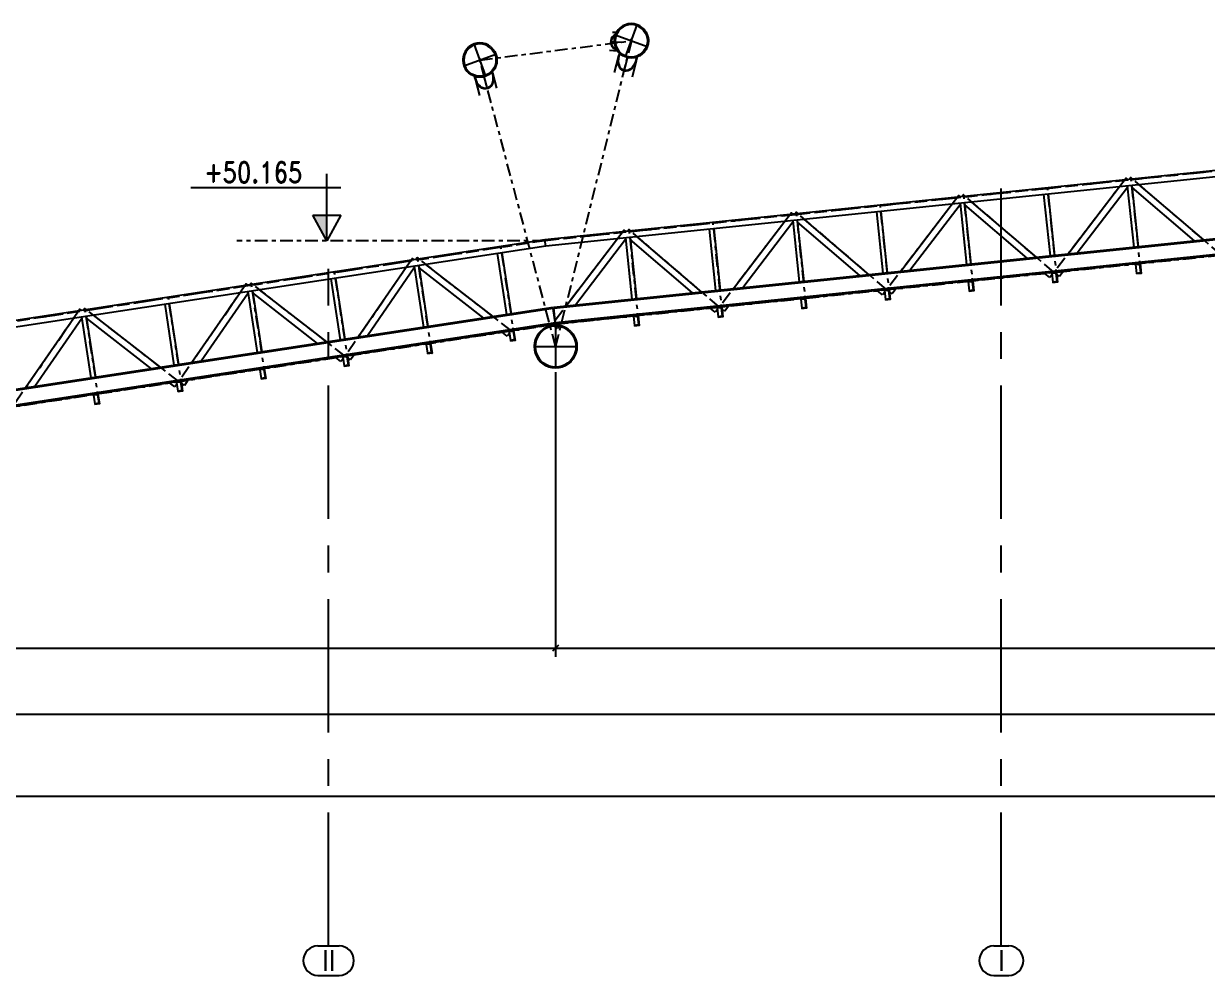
# Model space of a CAD drawing. Header units: millimetres. Extents: x 2368 to 8313, y 7493 to 11698.
# Drawn here: x 4106.1 to 4387.6, y 10291.8 to 10518.2 of the extents above; entities that cross this region are included whole.
import ezdxf
from ezdxf.enums import TextEntityAlignment as Align

# ---------------------------------------------------------------- set-up
doc = ezdxf.new("R2010")
doc.units = ezdxf.units.MM
for name, pattern in [('CENTER', [50.8, 31.75, -6.35, 6.35, -6.35]), ('XKITLINE00', [0]), ('XKITLINE02', [4, 2, -2]), ('XKITLINE03', [6, 3, -1, 1, -1])]:
    doc.linetypes.add(name, pattern=pattern)
doc.layers.add('3', color=120, linetype='Continuous')
doc.styles.add('ARIAL_NARROW', font='ARIALN.TTF')
doc.styles.add('ROMAND', font='romand.shx')

msp = doc.modelspace()

# ---------------------------------------------------------------- linework, layer by layer
at = {"color": 8, "linetype": 'XKITLINE00'}
for p, q in [((4247.478, 10516.7815), (4247.0721, 10516.1979)), ((4247.9784, 10517.2853), (4247.478, 10516.7815)), ((4248.1301, 10517.1033), (4247.6588, 10516.6288)), ((4248.5582, 10517.6939), (4247.9784, 10517.2853)), ((4248.6762, 10517.4881), (4248.1301, 10517.1033)), ((4249.1996, 10517.995), (4248.5582, 10517.6939)), ((4249.2803, 10517.7717), (4248.6762, 10517.4881)), ((4249.8831, 10518.1794), (4249.1996, 10517.995)), ((4249.9241, 10517.9454), (4249.2803, 10517.7717)), ((4250.5882, 10518.2415), (4249.8831, 10518.1794)), ((4250.5882, 10518.0039), (4249.9241, 10517.9454)), ((4251.2932, 10518.1794), (4250.5882, 10518.2415)), ((4251.2522, 10517.9454), (4250.5882, 10518.0039)), ((4251.896, 10517.7717), (4251.2522, 10517.9454)), ((4251.9768, 10517.995), (4251.2932, 10518.1794)), ((4252.5002, 10517.4881), (4251.896, 10517.7717)), ((4252.6182, 10517.6939), (4251.9768, 10517.995)), ((4253.0462, 10517.1033), (4252.5002, 10517.4881)), ((4253.1979, 10517.2853), (4252.6182, 10517.6939)), ((4253.0462, 10517.1033), (4253.5175, 10516.6288)), ((4253.1979, 10517.2853), (4253.6983, 10516.7815)), ((4253.6983, 10516.7815), (4254.1042, 10516.1979)), ((4245.6943, 10514.2078), (4245.6769, 10513.7177)), ((4245.8395, 10514.6802), (4245.6943, 10514.2078)), ((4245.8107, 10514.1917), (4245.7941, 10513.7239)), ((4245.9493, 10514.6426), (4245.8107, 10514.1917)), ((4246.1053, 10515.1113), (4245.8395, 10514.6802)), ((4246.2029, 10515.0539), (4245.9493, 10514.6426)), ((4246.4782, 10515.4793), (4246.1053, 10515.1113)), ((4246.8641, 10516.1219), (4246.1344, 10516.1655)), ((4246.5588, 10515.4052), (4246.2029, 10515.0539)), ((4246.8199, 10515.6915), (4246.4782, 10515.4793)), ((4246.5898, 10514.864), (4246.5282, 10514.1543)), ((4246.5282, 10514.6179), (4246.5282, 10514.1543)), ((4246.5282, 10514.1543), (4246.5898, 10513.4446)), ((4246.7685, 10515.5354), (4246.5588, 10515.4052)), ((4246.773, 10515.5522), (4246.5898, 10514.864)), ((4246.8223, 10514.8228), (4246.7642, 10514.1543)), ((4246.7642, 10514.1543), (4246.8223, 10513.4858)), ((4246.8199, 10515.6915), (4246.7706, 10515.5367)), ((4247.0721, 10516.1979), (4246.773, 10515.5522)), ((4246.8354, 10515.7551), (4246.8199, 10515.6915)), ((4246.9948, 10515.4709), (4246.8223, 10514.8228)), ((4246.8424, 10515.7717), (4246.8354, 10515.7551)), ((4246.9116, 10515.9898), (4246.8424, 10515.7717)), ((4246.919, 10516.1085), (4246.8641, 10516.1219)), ((4246.919, 10516.1085), (4246.9116, 10515.9898)), ((4247.2765, 10516.0791), (4246.9948, 10515.4709)), ((4247.6588, 10516.6288), (4247.2765, 10516.0791)), ((4253.5175, 10516.6288), (4253.8998, 10516.0791)), ((4253.8998, 10516.0791), (4254.1815, 10515.4709)), ((4254.1042, 10516.1979), (4254.4033, 10515.5522)), ((4254.1815, 10515.4709), (4254.3541, 10514.8228)), ((4254.3541, 10514.8228), (4254.4122, 10514.1543)), ((4254.4122, 10514.1543), (4254.3541, 10513.4858)), ((4254.4033, 10515.5522), (4254.5865, 10514.864)), ((4254.5865, 10514.864), (4254.6482, 10514.1543)), ((4254.6482, 10514.1543), (4254.5865, 10513.4446)), ((4254.6482, 10514.6179), (4254.6482, 10514.1543)), ((4211.0721, 10511.6089), (4210.773, 10510.9632)), ((4211.2765, 10511.4901), (4210.9948, 10510.882)), ((4211.478, 10512.1925), (4211.0721, 10511.6089)), ((4211.6588, 10512.0398), (4211.2765, 10511.4901)), ((4211.9784, 10512.6963), (4211.478, 10512.1925)), ((4212.1301, 10512.5143), (4211.6588, 10512.0398)), ((4212.5582, 10513.1049), (4211.9784, 10512.6963)), ((4212.6762, 10512.8991), (4212.1301, 10512.5143)), ((4213.1996, 10513.406), (4212.5582, 10513.1049)), ((4213.2803, 10513.1827), (4212.6762, 10512.8991)), ((4213.8831, 10513.5904), (4213.1996, 10513.406)), ((4213.9241, 10513.3564), (4213.2803, 10513.1827)), ((4214.5882, 10513.6525), (4213.8831, 10513.5904)), ((4214.5882, 10513.4149), (4213.9241, 10513.3564)), ((4215.2932, 10513.5904), (4214.5882, 10513.6525)), ((4215.2522, 10513.3564), (4214.5882, 10513.4149)), ((4215.896, 10513.1827), (4215.2522, 10513.3564)), ((4215.9768, 10513.406), (4215.2932, 10513.5904)), ((4216.5002, 10512.8991), (4215.896, 10513.1827)), ((4216.6182, 10513.1049), (4215.9768, 10513.406)), ((4217.0462, 10512.5143), (4216.5002, 10512.8991)), ((4217.1979, 10512.6963), (4216.6182, 10513.1049)), ((4217.0462, 10512.5143), (4217.5175, 10512.0398)), ((4217.1979, 10512.6963), (4217.6983, 10512.1925)), ((4217.5175, 10512.0398), (4217.8998, 10511.4901)), ((4217.6983, 10512.1925), (4218.1042, 10511.6089)), ((4217.8998, 10511.4901), (4218.1815, 10510.882)), ((4218.1042, 10511.6089), (4218.4033, 10510.9632)), ((4247.341, 10511.724), (4245.4038, 10511.8397)), ((4245.6769, 10513.7177), (4245.7883, 10513.2344)), ((4245.7883, 10513.2344), (4246.0227, 10512.7823)), ((4245.7941, 10513.7239), (4245.9004, 10513.2627)), ((4245.9004, 10513.2627), (4246.1241, 10512.8312)), ((4246.0227, 10512.7823), (4246.3685, 10512.3839)), ((4246.1241, 10512.8312), (4246.4541, 10512.4511)), ((4246.8083, 10512.0593), (4246.3685, 10512.3839)), ((4246.8738, 10512.1413), (4246.4541, 10512.4511)), ((4246.5898, 10513.4446), (4246.773, 10512.7564)), ((4246.773, 10512.7564), (4247.0721, 10512.1107)), ((4247.2275, 10511.8672), (4246.8083, 10512.0593)), ((4246.8223, 10513.4858), (4246.9948, 10512.8376)), ((4247.1291, 10512.0243), (4246.8738, 10512.1413)), ((4246.9948, 10512.8376), (4247.2765, 10512.2295)), ((4247.0721, 10512.1107), (4247.478, 10511.5271)), ((4247.1291, 10512.0243), (4247.2275, 10511.8672)), ((4247.2275, 10511.8672), (4247.2589, 10511.8284)), ((4247.2845, 10511.8054), (4247.2589, 10511.8284)), ((4247.2765, 10512.2295), (4247.6588, 10511.6798)), ((4247.478, 10511.5271), (4247.9784, 10511.0233)), ((4247.7536, 10511.2083), (4247.5267, 10510.5506)), ((4247.8351, 10511.1389), (4247.6234, 10510.5251)), ((4247.6588, 10511.6798), (4248.1301, 10511.2053)), ((4247.7591, 10511.2184), (4247.7536, 10511.2083)), ((4247.7591, 10511.2184), (4247.8197, 10511.1509)), ((4247.8183, 10511.1845), (4247.7591, 10511.2184)), ((4247.8351, 10511.1389), (4247.8197, 10511.1509)), ((4247.8746, 10511.1278), (4247.8365, 10511.1393)), ((4248.6762, 10510.8204), (4248.1301, 10511.2053)), ((4253.0462, 10511.2053), (4252.5002, 10510.8204)), ((4253.5175, 10511.6798), (4253.0462, 10511.2053)), ((4253.6983, 10511.5271), (4253.1979, 10511.0233)), ((4253.8998, 10512.2295), (4253.5175, 10511.6798)), ((4254.1042, 10512.1107), (4253.6983, 10511.5271)), ((4254.1815, 10512.8376), (4253.8998, 10512.2295)), ((4254.4033, 10512.7564), (4254.1042, 10512.1107)), ((4254.3541, 10513.4858), (4254.1815, 10512.8376)), ((4254.5865, 10513.4446), (4254.4033, 10512.7564)), ((4210.5898, 10510.2751), (4210.5282, 10509.5653)), ((4210.5282, 10510.0285), (4210.5282, 10509.5653)), ((4210.5282, 10509.5653), (4210.5898, 10508.8556)), ((4210.773, 10510.9632), (4210.5898, 10510.2751)), ((4210.5898, 10508.8556), (4210.773, 10508.1675)), ((4210.8223, 10510.2338), (4210.7642, 10509.5653)), ((4210.7642, 10509.5653), (4210.8223, 10508.8969)), ((4210.9948, 10510.882), (4210.8223, 10510.2338)), ((4210.8223, 10508.8969), (4210.9948, 10508.2487)), ((4218.1815, 10510.882), (4218.3541, 10510.2338)), ((4218.3541, 10508.8969), (4218.1815, 10508.2487)), ((4218.3541, 10510.2338), (4218.4122, 10509.5653)), ((4218.4122, 10509.5653), (4218.3541, 10508.8969)), ((4218.4033, 10510.9632), (4218.5865, 10510.2751)), ((4218.5865, 10508.8556), (4218.4033, 10508.1675)), ((4218.5865, 10510.2751), (4218.6482, 10509.5653)), ((4218.6482, 10509.5653), (4218.5865, 10508.8556)), ((4218.6482, 10510.0285), (4218.6482, 10509.5653)), ((4247.5267, 10510.5506), (4246.5304, 10506.6212)), ((4247.406, 10509.8649), (4247.3975, 10509.1855)), ((4247.3975, 10509.1855), (4247.5016, 10508.5466)), ((4247.5267, 10510.5506), (4247.406, 10509.8649)), ((4247.5081, 10509.8707), (4247.5, 10509.2223)), ((4247.5, 10509.2223), (4247.5994, 10508.6125)), ((4247.5016, 10508.5466), (4247.7132, 10507.98)), ((4247.6234, 10510.5251), (4247.5081, 10509.8707)), ((4247.5994, 10508.6125), (4247.8014, 10508.0719)), ((4248.5582, 10510.6147), (4247.9784, 10511.0233)), ((4249.1996, 10510.3136), (4248.5582, 10510.6147)), ((4249.2803, 10510.5368), (4248.6762, 10510.8204)), ((4249.8831, 10510.1292), (4249.1996, 10510.3136)), ((4249.9241, 10510.3632), (4249.2803, 10510.5368)), ((4250.5882, 10510.0671), (4249.8831, 10510.1292)), ((4250.5882, 10510.3047), (4249.9241, 10510.3632)), ((4251.2522, 10510.3632), (4250.5882, 10510.3047)), ((4251.2932, 10510.1292), (4250.5882, 10510.0671)), ((4251.7615, 10509.4319), (4250.7653, 10505.5025)), ((4251.4483, 10508.8298), (4251.1413, 10508.2604)), ((4251.5346, 10508.7742), (4251.2129, 10508.1776)), ((4251.896, 10510.5368), (4251.2522, 10510.3632)), ((4251.9768, 10510.3136), (4251.2932, 10510.1292)), ((4251.6648, 10509.4574), (4251.4483, 10508.8298)), ((4251.7615, 10509.4319), (4251.5346, 10508.7742)), ((4251.78, 10510.1118), (4251.6648, 10509.4574)), ((4251.7816, 10510.2377), (4251.7389, 10510.2494)), ((4251.8822, 10510.1176), (4251.7615, 10509.4319)), ((4251.7816, 10510.2377), (4251.78, 10510.1118)), ((4251.7876, 10510.239), (4251.7816, 10510.2377)), ((4251.8843, 10510.2786), (4251.7876, 10510.239)), ((4251.8843, 10510.2786), (4251.8556, 10510.2809)), ((4251.8843, 10510.2786), (4251.8822, 10510.1176)), ((4252.5002, 10510.8204), (4251.896, 10510.5368)), ((4252.6182, 10510.6147), (4251.9768, 10510.3136)), ((4253.1979, 10511.0233), (4252.6182, 10510.6147)), ((4210.773, 10508.1675), (4211.0721, 10507.5218)), ((4210.9948, 10508.2487), (4211.2765, 10507.6406)), ((4211.0721, 10507.5218), (4211.478, 10506.9382)), ((4211.2765, 10507.6406), (4211.6588, 10507.0909)), ((4211.478, 10506.9382), (4211.9784, 10506.4344)), ((4211.6588, 10507.0909), (4212.1301, 10506.6164)), ((4212.5582, 10506.0258), (4211.9784, 10506.4344)), ((4212.6762, 10506.2315), (4212.1301, 10506.6164)), ((4213.1996, 10505.7247), (4212.5582, 10506.0258)), ((4213.2803, 10505.948), (4212.6762, 10506.2315)), ((4213.8831, 10505.5403), (4213.1996, 10505.7247)), ((4213.9241, 10505.7743), (4213.2803, 10505.948)), ((4213.3316, 10505.6891), (4213.3158, 10505.6839)), ((4213.4207, 10505.6427), (4213.3158, 10505.6839)), ((4213.3158, 10505.6839), (4213.3366, 10505.4585)), ((4213.4455, 10505.6509), (4213.4207, 10505.6427)), ((4213.4207, 10505.6427), (4213.4368, 10505.468)), ((4213.4548, 10505.6559), (4213.4455, 10505.6509)), ((4214.5882, 10505.4782), (4213.8831, 10505.5403)), ((4214.5882, 10505.7158), (4213.9241, 10505.7743)), ((4215.2522, 10505.7743), (4214.5882, 10505.7158)), ((4215.2932, 10505.5403), (4214.5882, 10505.4782)), ((4215.896, 10505.948), (4215.2522, 10505.7743)), ((4215.9768, 10505.7247), (4215.2932, 10505.5403)), ((4216.5002, 10506.2315), (4215.896, 10505.948)), ((4216.6182, 10506.0258), (4215.9768, 10505.7247)), ((4217.0462, 10506.6164), (4216.5002, 10506.2315)), ((4217.1979, 10506.4344), (4216.6182, 10506.0258)), ((4217.5175, 10507.0909), (4217.0462, 10506.6164)), ((4217.6983, 10506.9382), (4217.1979, 10506.4344)), ((4217.3998, 10506.6096), (4217.3701, 10506.6078)), ((4217.4078, 10506.6122), (4217.3998, 10506.6096)), ((4217.4805, 10506.6955), (4217.4078, 10506.6122)), ((4217.4078, 10506.6122), (4217.4642, 10506.4861)), ((4217.4805, 10506.6955), (4217.4465, 10506.6847)), ((4217.4642, 10506.4861), (4217.6276, 10505.8628)), ((4217.4805, 10506.6955), (4217.5566, 10506.5254)), ((4217.8998, 10507.6406), (4217.5175, 10507.0909)), ((4217.5566, 10506.5254), (4218.5528, 10502.873)), ((4217.5566, 10506.5254), (4217.7279, 10505.8723)), ((4217.6276, 10505.8628), (4217.686, 10505.2296)), ((4218.1042, 10507.5218), (4217.6983, 10506.9382)), ((4217.7279, 10505.8723), (4217.789, 10505.2088)), ((4218.1815, 10508.2487), (4217.8998, 10507.6406)), ((4218.4033, 10508.1675), (4218.1042, 10507.5218)), ((4247.7132, 10507.98), (4248.0216, 10507.5143)), ((4247.8014, 10508.0719), (4248.0957, 10507.6274)), ((4248.4114, 10507.1729), (4248.0216, 10507.5143)), ((4248.4677, 10507.3016), (4248.0957, 10507.6274)), ((4248.863, 10506.9727), (4248.4114, 10507.1729)), ((4248.8986, 10507.1106), (4248.4677, 10507.3016)), ((4249.3537, 10506.9239), (4248.863, 10506.9727)), ((4249.367, 10507.064), (4248.8986, 10507.1106)), ((4249.859, 10507.029), (4249.3537, 10506.9239)), ((4249.8492, 10507.1642), (4249.367, 10507.064)), ((4250.3212, 10507.4062), (4249.8492, 10507.1642)), ((4250.3536, 10507.2825), (4249.859, 10507.029)), ((4250.7592, 10507.7778), (4250.3212, 10507.4062)), ((4250.8125, 10507.6719), (4250.3536, 10507.2825)), ((4251.1413, 10508.2604), (4250.7592, 10507.7778)), ((4251.2129, 10508.1776), (4250.8125, 10507.6719)), ((4213.3366, 10505.4585), (4213.5078, 10504.8054)), ((4213.4368, 10505.468), (4213.6003, 10504.8447)), ((4213.5078, 10504.8054), (4214.504, 10501.153)), ((4213.5078, 10504.8054), (4213.7806, 10504.1954)), ((4213.6003, 10504.8447), (4213.8606, 10504.2625)), ((4213.7806, 10504.1954), (4214.1412, 10503.6591)), ((4213.8606, 10504.2625), (4214.2047, 10503.7507)), ((4214.1412, 10503.6591), (4214.5715, 10503.2235)), ((4214.2047, 10503.7507), (4214.6154, 10503.335)), ((4215.0501, 10502.9102), (4214.5715, 10503.2235)), ((4215.0721, 10503.036), (4214.6154, 10503.335)), ((4215.5528, 10502.7352), (4215.0501, 10502.9102)), ((4215.5518, 10502.869), (4215.0721, 10503.036)), ((4216.0306, 10502.8421), (4215.5518, 10502.869)), ((4216.0544, 10502.707), (4215.5528, 10502.7352)), ((4216.4844, 10502.9568), (4216.0306, 10502.8421)), ((4216.5299, 10502.8272), (4216.0544, 10502.707)), ((4216.8904, 10503.2074), (4216.4844, 10502.9568)), ((4216.9554, 10503.0898), (4216.5299, 10502.8272)), ((4217.2283, 10503.5812), (4216.8904, 10503.2074)), ((4217.3095, 10503.4814), (4216.9554, 10503.0898)), ((4217.4812, 10504.0595), (4217.2283, 10503.5812)), ((4217.5744, 10503.9826), (4217.3095, 10503.4814)), ((4217.6363, 10504.6183), (4217.4812, 10504.0595)), ((4217.737, 10504.5682), (4217.5744, 10503.9826)), ((4217.686, 10505.2296), (4217.6363, 10504.6183)), ((4217.789, 10505.2088), (4217.737, 10504.5682)), ((4231.7935, 10446.4529), (4231.0184, 10446.2655)), ((4232.5882, 10446.5158), (4231.7935, 10446.4529)), ((4233.3828, 10446.4529), (4232.5882, 10446.5158)), ((4234.158, 10446.2655), (4233.3828, 10446.4529)), ((4228.0618, 10443.7236), (4227.7568, 10442.9822)), ((4228.2721, 10443.6157), (4227.9812, 10442.9088)), ((4228.4784, 10444.4078), (4228.0618, 10443.7236)), ((4228.6693, 10444.2681), (4228.2721, 10443.6157)), ((4228.9961, 10445.018), (4228.4784, 10444.4078)), ((4229.1629, 10444.85), (4228.6693, 10444.2681)), ((4229.6022, 10445.5391), (4228.9961, 10445.018)), ((4229.7409, 10445.3469), (4229.1629, 10444.85)), ((4230.2819, 10445.9584), (4229.6022, 10445.5391)), ((4230.389, 10445.7468), (4229.7409, 10445.3469)), ((4231.0184, 10446.2655), (4230.2819, 10445.9584)), ((4231.0913, 10446.0396), (4230.389, 10445.7468)), ((4231.8304, 10446.2182), (4231.0913, 10446.0396)), ((4232.5882, 10446.2782), (4231.8304, 10446.2182)), ((4233.3459, 10446.2182), (4232.5882, 10446.2782)), ((4234.085, 10446.0396), (4233.3459, 10446.2182)), ((4234.7873, 10445.7468), (4234.085, 10446.0396)), ((4234.8944, 10445.9584), (4234.158, 10446.2655)), ((4235.4354, 10445.3469), (4234.7873, 10445.7468)), ((4235.5741, 10445.5391), (4234.8944, 10445.9584)), ((4236.0134, 10444.85), (4235.4354, 10445.3469)), ((4236.1803, 10445.018), (4235.5741, 10445.5391)), ((4236.0134, 10444.85), (4236.507, 10444.2681)), ((4236.1803, 10445.018), (4236.698, 10444.4078)), ((4236.507, 10444.2681), (4236.9042, 10443.6157)), ((4236.698, 10444.4078), (4237.1145, 10443.7236)), ((4236.9042, 10443.6157), (4237.1951, 10442.9088)), ((4237.1145, 10443.7236), (4237.4195, 10442.9822)), ((4227.5707, 10442.2019), (4227.5082, 10441.4019)), ((4227.5082, 10441.8651), (4227.5082, 10441.4019)), ((4227.5082, 10441.4019), (4227.5707, 10440.6019)), ((4227.7568, 10442.9822), (4227.5707, 10442.2019)), ((4227.8038, 10442.1647), (4227.7442, 10441.4019)), ((4227.7442, 10441.4019), (4227.8038, 10440.639)), ((4227.9812, 10442.9088), (4227.8038, 10442.1647)), ((4237.1951, 10442.9088), (4237.3725, 10442.1647)), ((4237.3725, 10442.1647), (4237.4322, 10441.4019)), ((4237.4322, 10441.4019), (4237.3725, 10440.639)), ((4237.4195, 10442.9822), (4237.6056, 10442.2019)), ((4237.6056, 10442.2019), (4237.6682, 10441.4019)), ((4237.6682, 10441.4019), (4237.6056, 10440.6019)), ((4237.6682, 10441.8651), (4237.6682, 10441.4019)), ((4227.5707, 10440.6019), (4227.7568, 10439.8216)), ((4227.7568, 10439.8216), (4228.0618, 10439.0802)), ((4227.8038, 10440.639), (4227.9812, 10439.895)), ((4227.9812, 10439.895), (4228.2721, 10439.188)), ((4228.0618, 10439.0802), (4228.4784, 10438.396)), ((4228.2721, 10439.188), (4228.6693, 10438.5356)), ((4228.4784, 10438.396), (4228.9961, 10437.7858)), ((4228.6693, 10438.5356), (4229.1629, 10437.9538)), ((4229.7409, 10437.4568), (4229.1629, 10437.9538)), ((4236.0134, 10437.9538), (4235.4354, 10437.4568)), ((4236.507, 10438.5356), (4236.0134, 10437.9538)), ((4236.698, 10438.396), (4236.1803, 10437.7858)), ((4236.9042, 10439.188), (4236.507, 10438.5356)), ((4237.1145, 10439.0802), (4236.698, 10438.396)), ((4237.1951, 10439.895), (4236.9042, 10439.188)), ((4237.4195, 10439.8216), (4237.1145, 10439.0802)), ((4237.3725, 10440.639), (4237.1951, 10439.895)), ((4237.6056, 10440.6019), (4237.4195, 10439.8216)), ((4229.6022, 10437.2646), (4228.9961, 10437.7858)), ((4230.2819, 10436.8453), (4229.6022, 10437.2646)), ((4230.389, 10437.057), (4229.7409, 10437.4568)), ((4231.0184, 10436.5382), (4230.2819, 10436.8453)), ((4231.0913, 10436.7642), (4230.389, 10437.057)), ((4231.7935, 10436.3509), (4231.0184, 10436.5382)), ((4231.8304, 10436.5855), (4231.0913, 10436.7642)), ((4232.5882, 10436.2879), (4231.7935, 10436.3509)), ((4232.5882, 10436.5255), (4231.8304, 10436.5855)), ((4233.3459, 10436.5855), (4232.5882, 10436.5255)), ((4233.3828, 10436.3509), (4232.5882, 10436.2879)), ((4234.085, 10436.7642), (4233.3459, 10436.5855)), ((4234.158, 10436.5382), (4233.3828, 10436.3509)), ((4234.7873, 10437.057), (4234.085, 10436.7642)), ((4234.8944, 10436.8453), (4234.158, 10436.5382)), ((4235.4354, 10437.4568), (4234.7873, 10437.057)), ((4235.5741, 10437.2646), (4234.8944, 10436.8453)), ((4236.1803, 10437.7858), (4235.5741, 10437.2646))]:
    msp.add_line(p, q, dxfattribs=at)
at = {"color": 3, "linetype": 'XKITLINE00'}
for p, q in [((4249.1996, 10510.3333), (4251.9768, 10517.9956)), ((4246.773, 10515.5589), (4254.4033, 10512.77)), ((4215.9768, 10505.7447), (4213.1996, 10513.4066)), ((4210.773, 10508.1813), (4218.4033, 10510.97)), ((4232.5882, 10446.5158), (4232.5882, 10436.3135)), ((4227.5082, 10441.4147), (4237.6682, 10441.4147)), ((4176.0672, 10298.7746), (4181.1092, 10298.7746)), ((4336.8277, 10298.7746), (4340.3487, 10298.7746)), ((4176.0672, 10291.7746), (4181.1092, 10291.7746)), ((4336.8277, 10291.7746), (4340.3487, 10291.7746))]:
    msp.add_line(p, q, dxfattribs=at)
at = {"color": 7, "linetype": 'XKITLINE00'}
for p, q in [((4251.1038, 10517.9585), (4251.318, 10518.1727)), ((4215.3179, 10513.5837), (4215.1037, 10513.3695)), ((4245.7883, 10513.2344), (4245.881, 10513.3469)), ((4246.5898, 10513.4446), (4246.807, 10513.6617)), ((4246.7946, 10512.0694), (4246.8614, 10512.1504)), ((4210.807, 10509.0728), (4210.5898, 10508.8556)), ((4248.2195, 10507.341), (4247.5016, 10508.5466)), ((4251.8371, 10509.8611), (4251.759, 10509.9922)), ((4213.5064, 10505.2025), (4213.3366, 10505.4585)), ((4213.3366, 10505.4585), (4213.3366, 10505.4585)), ((4215.0097, 10502.9367), (4214.8452, 10503.1845)), ((4558.9667, 10500.8927), (4230.0452, 10466.7627)), ((4559.0885, 10499.3973), (4230.2358, 10465.2744)), ((4560.1753, 10484.7613), (4232.1753, 10450.726)), ((4560.1928, 10484.5922), (4232.1929, 10450.5569)), ((4560.2038, 10484.4864), (4232.2039, 10450.4511)), ((4560.5596, 10481.0576), (4232.5596, 10447.0223)), ((4560.5706, 10480.9518), (4232.5706, 10446.9165)), ((4368.2568, 10481.4843), (4367.9416, 10481.0713)), ((4368.6955, 10481.1495), (4368.2568, 10481.4843)), ((4369.4131, 10481.6066), (4369.0532, 10481.1866)), ((4369.8114, 10481.2653), (4369.4131, 10481.6066)), ((4328.4704, 10477.3559), (4328.1551, 10476.9429)), ((4328.909, 10477.0212), (4328.4704, 10477.3559)), ((4329.6266, 10477.4782), (4329.2668, 10477.0583)), ((4330.0249, 10477.1369), (4329.6266, 10477.4782)), ((4348.6596, 10477.5625), (4350.1737, 10462.9703)), ((4349.7537, 10477.676), (4351.2678, 10463.0838)), ((4366.6916, 10479.4335), (4354.4663, 10463.4157)), ((4368.5886, 10479.2818), (4356.6522, 10463.6425)), ((4368.5528, 10479.6267), (4370.0669, 10465.0345)), ((4369.6469, 10479.7402), (4371.161, 10465.148)), ((4384.541, 10466.5364), (4369.6971, 10479.2561)), ((4386.7343, 10466.764), (4371.3812, 10479.9201)), ((4326.9052, 10475.3052), (4314.6798, 10459.2872)), ((4328.8021, 10475.1534), (4316.8657, 10459.514)), ((4328.7663, 10475.4983), (4330.2805, 10460.906)), ((4329.8604, 10475.6118), (4331.3746, 10461.0195)), ((4344.7547, 10462.4079), (4329.9107, 10475.1278)), ((4346.948, 10462.6355), (4331.5947, 10475.7918)), ((4288.6839, 10473.2276), (4288.3687, 10472.8145)), ((4289.1226, 10472.8928), (4288.6839, 10473.2276)), ((4289.8402, 10473.3499), (4289.4803, 10472.9299)), ((4290.2385, 10473.0086), (4289.8402, 10473.3499)), ((4308.8731, 10473.4341), (4310.3873, 10458.8418)), ((4309.9673, 10473.5476), (4311.4814, 10458.9553)), ((4248.8975, 10469.0992), (4248.5822, 10468.6862)), ((4249.3361, 10468.7644), (4248.8975, 10469.0992)), ((4250.0537, 10469.2215), (4249.6938, 10468.8015)), ((4250.452, 10468.8802), (4250.0537, 10469.2215)), ((4269.0867, 10469.3057), (4270.6008, 10454.7133)), ((4270.1808, 10469.4193), (4271.695, 10454.8268)), ((4287.1187, 10471.1768), (4274.8932, 10455.1587)), ((4289.0157, 10471.025), (4277.0791, 10455.3855)), ((4288.9799, 10471.3699), (4290.494, 10456.7775)), ((4290.074, 10471.4834), (4291.5881, 10456.8911)), ((4304.9683, 10458.2795), (4290.1242, 10470.9994)), ((4307.1617, 10458.5071), (4291.8083, 10471.6634)), ((4230.0452, 10466.7627), (3902.4133, 10416.8036)), ((4230.2358, 10465.2744), (4230.0452, 10466.7627)), ((4230.2358, 10465.2744), (4230.0452, 10466.7627)), ((4247.3322, 10467.0484), (4235.1067, 10451.0302)), ((4249.2292, 10466.8967), (4237.2925, 10451.257)), ((4249.1934, 10467.2415), (4250.7076, 10452.649)), ((4250.2875, 10467.3551), (4251.8017, 10452.7626)), ((4265.182, 10454.151), (4250.3378, 10466.871)), ((4267.3754, 10454.3786), (4252.0218, 10467.535)), ((4230.2358, 10465.2744), (3902.527, 10415.3036)), ((4218.7098, 10463.5169), (4220.9211, 10449.0146)), ((4219.7972, 10463.6827), (4222.0086, 10449.1804)), ((4198.5537, 10462.3433), (4198.2587, 10461.9157)), ((4199.0078, 10462.03), (4198.5537, 10462.3433)), ((4198.9383, 10460.502), (4201.1497, 10445.9998)), ((4199.7028, 10462.5209), (4199.3635, 10462.0842)), ((4200.1169, 10462.1991), (4199.7028, 10462.5209)), ((4200.0257, 10460.6678), (4202.2371, 10446.1656)), ((4217.7146, 10448.5256), (4201.7493, 10460.9307)), ((4370.4798, 10461.0559), (4351.6807, 10459.1052)), ((4371.5738, 10461.17), (4370.4797, 10461.0564)), ((4370.4797, 10461.0564), (4370.4937, 10460.9212)), ((4370.4937, 10460.9212), (4370.615, 10461.0705)), ((4371.4565, 10460.9438), (4370.4937, 10460.9212)), ((4370.4937, 10460.9212), (4370.7134, 10458.8045)), ((4371.4565, 10460.9438), (4371.6603, 10458.98)), ((4371.5738, 10461.17), (4371.8215, 10458.7828)), ((4390.373, 10463.1201), (4371.5739, 10461.1694)), ((4180.2543, 10457.653), (4182.4656, 10443.1508)), ((4197.0886, 10460.22), (4185.6453, 10443.6356)), ((4198.9906, 10460.1592), (4187.8178, 10443.9669)), ((4215.5347, 10448.1932), (4200.0991, 10460.1867)), ((4350.5866, 10458.9916), (4331.7874, 10457.0409)), ((4350.0924, 10457.8341), (4348.9408, 10458.8209)), ((4350.6403, 10458.4735), (4350.0924, 10457.8341)), ((4351.6806, 10459.1058), (4350.5865, 10458.9922)), ((4350.5865, 10458.9922), (4350.6005, 10458.857)), ((4350.6005, 10458.857), (4350.7218, 10459.0063)), ((4351.5633, 10458.8797), (4350.6005, 10458.857)), ((4350.6005, 10458.857), (4350.8202, 10456.7403)), ((4351.5633, 10458.8797), (4351.7671, 10456.9158)), ((4351.6347, 10458.1915), (4351.7595, 10458.3452)), ((4351.6806, 10459.1058), (4351.9283, 10456.7186)), ((4352.4054, 10458.0783), (4351.7341, 10458.5907)), ((4353.3189, 10459.2752), (4352.4054, 10458.0783)), ((4371.6603, 10458.98), (4370.7134, 10458.8045)), ((4370.7134, 10458.8045), (4370.7274, 10458.6692)), ((4371.8215, 10458.7828), (4370.7274, 10458.6692)), ((4371.5279, 10460.2556), (4371.6527, 10460.4093)), ((4159.0107, 10456.3136), (4158.7157, 10455.886)), ((4159.4648, 10456.0002), (4159.0107, 10456.3136)), ((4160.1598, 10456.4911), (4159.8205, 10456.0545)), ((4160.5739, 10456.1693), (4160.1598, 10456.4911)), ((4178.1715, 10442.496), (4162.2064, 10454.9009)), ((4179.1668, 10457.4872), (4181.3782, 10442.985)), ((4310.8001, 10454.8631), (4292.001, 10452.9124)), ((4311.8942, 10454.9774), (4310.8, 10454.8639)), ((4310.8, 10454.8639), (4310.8141, 10454.7286)), ((4310.8141, 10454.7286), (4310.9353, 10454.8779)), ((4330.6933, 10456.9274), (4311.8942, 10454.9767)), ((4311.8942, 10454.9774), (4312.1419, 10452.5902)), ((4313.5324, 10455.1467), (4312.619, 10453.9499)), ((4331.7874, 10457.0416), (4330.6932, 10456.9281)), ((4330.6932, 10456.9281), (4330.7073, 10456.7928)), ((4330.7073, 10456.7928), (4330.8285, 10456.9421)), ((4331.6701, 10456.8155), (4330.7073, 10456.7928)), ((4330.7073, 10456.7928), (4330.9269, 10454.6762)), ((4331.8738, 10454.8516), (4330.9269, 10454.6762)), ((4331.6701, 10456.8155), (4331.8738, 10454.8516)), ((4331.7415, 10456.1273), (4331.8663, 10456.281)), ((4331.7874, 10457.0416), (4332.0351, 10454.6544)), ((4351.7671, 10456.9158), (4350.8202, 10456.7403)), ((4350.8202, 10456.7403), (4350.8342, 10456.6051)), ((4351.9283, 10456.7186), (4350.8342, 10456.6051)), ((4157.5456, 10454.1902), (4146.1023, 10437.606)), ((4159.4476, 10454.1295), (4148.2748, 10437.9373)), ((4159.3953, 10454.4723), (4161.6067, 10439.9701)), ((4160.4827, 10454.6381), (4162.6941, 10440.1359)), ((4175.9916, 10442.1636), (4160.5561, 10454.157)), ((4290.9069, 10452.7989), (4272.1078, 10450.8482)), ((4292.0009, 10452.9132), (4290.9068, 10452.7997)), ((4290.9068, 10452.7997), (4290.9208, 10452.6644)), ((4290.9208, 10452.6644), (4291.0421, 10452.8137)), ((4291.8836, 10452.6871), (4290.9208, 10452.6644)), ((4290.9208, 10452.6644), (4291.1404, 10450.5478)), ((4291.8836, 10452.6871), (4292.0874, 10450.7233)), ((4291.955, 10451.9989), (4292.0798, 10452.1526)), ((4292.0009, 10452.9132), (4292.2486, 10450.526)), ((4310.3059, 10453.7057), (4309.1545, 10454.6924)), ((4310.8539, 10454.3451), (4310.3059, 10453.7057)), ((4311.7769, 10454.7513), (4310.8141, 10454.7286)), ((4310.8141, 10454.7286), (4311.0337, 10452.612)), ((4311.9807, 10452.7874), (4311.0337, 10452.612)), ((4311.0337, 10452.612), (4311.0477, 10452.4767)), ((4312.1419, 10452.5902), (4311.0477, 10452.4767)), ((4311.7769, 10454.7513), (4311.9807, 10452.7874)), ((4311.8483, 10454.0631), (4311.9731, 10454.2168)), ((4312.619, 10453.9499), (4311.9476, 10454.4623)), ((4330.9269, 10454.6762), (4330.9409, 10454.5409)), ((4332.0351, 10454.6544), (4330.9409, 10454.5409)), ((4231.9852, 10450.7017), (3903.9852, 10400.6872)), ((4232.0108, 10450.5336), (3904.0108, 10400.5192)), ((4232.0268, 10450.4284), (3904.5882, 10400.4996)), ((4119.4677, 10450.2839), (4119.1727, 10449.8562)), ((4119.9219, 10449.9705), (4119.4677, 10450.2839)), ((4120.6168, 10450.4614), (4120.2775, 10450.0247)), ((4121.0309, 10450.1396), (4120.6168, 10450.4614)), ((4139.6238, 10451.4574), (4141.8352, 10436.9553)), ((4140.7113, 10451.6232), (4142.9226, 10437.1211)), ((4232.0268, 10450.4284), (4231.9852, 10450.7017)), ((4232.5881, 10446.7474), (4232.0268, 10450.4284)), ((4232.5882, 10446.7474), (4232.1753, 10450.726)), ((4271.0137, 10450.7346), (4252.2145, 10448.7839)), ((4270.5195, 10449.5773), (4269.3681, 10450.5639)), ((4271.0674, 10450.2168), (4270.5195, 10449.5773)), ((4272.1077, 10450.849), (4271.0136, 10450.7355)), ((4271.0136, 10450.7355), (4271.0276, 10450.6002)), ((4271.0276, 10450.6002), (4271.1489, 10450.7496)), ((4271.9904, 10450.6229), (4271.0276, 10450.6002)), ((4271.0276, 10450.6002), (4271.2472, 10448.4836)), ((4271.9904, 10450.6229), (4272.1942, 10448.6591)), ((4272.0618, 10449.9347), (4272.1866, 10450.0884)), ((4272.1077, 10450.849), (4272.3554, 10448.4619)), ((4272.8325, 10449.8215), (4272.1612, 10450.334)), ((4273.7458, 10451.0182), (4272.8325, 10449.8215)), ((4292.0874, 10450.7233), (4291.1404, 10450.5478)), ((4291.1404, 10450.5478), (4291.1545, 10450.4125)), ((4292.2486, 10450.526), (4291.1545, 10450.4125)), ((4232.5465, 10447.0206), (3904.5672, 10397.0093)), ((4232.5625, 10446.9154), (3904.5753, 10396.9029)), ((4118.0026, 10448.1605), (4106.5594, 10431.5764)), ((4119.9046, 10448.0998), (4108.7319, 10431.9076)), ((4119.8523, 10448.4425), (4122.0637, 10433.9405)), ((4120.9397, 10448.6084), (4123.1511, 10434.1063)), ((4136.4485, 10436.1339), (4121.0131, 10448.1272)), ((4138.6284, 10436.4663), (4122.6634, 10448.8712)), ((4232.5881, 10446.7474), (4222.6116, 10445.2261)), ((4232.4984, 10447.6128), (4232.4632, 10447.5667)), ((4251.1204, 10448.6704), (4232.5882, 10446.7474)), ((4233.4141, 10446.4453), (4233.1987, 10446.2299)), ((4233.9592, 10446.8897), (4233.8267, 10446.716)), ((4252.2144, 10448.7849), (4251.1203, 10448.6713)), ((4251.1203, 10448.6713), (4251.1344, 10448.5361)), ((4251.1343, 10448.5361), (4251.354, 10446.4194)), ((4251.1344, 10448.5361), (4251.2556, 10448.6854)), ((4252.0972, 10448.5588), (4251.1344, 10448.5361)), ((4252.3009, 10446.5949), (4251.354, 10446.4194)), ((4251.354, 10446.4194), (4251.368, 10446.2842)), ((4252.4621, 10446.3977), (4251.368, 10446.2842)), ((4252.0972, 10448.5588), (4252.3009, 10446.5949)), ((4252.1686, 10447.8705), (4252.2934, 10448.0243)), ((4252.2144, 10448.7849), (4252.4621, 10446.3977)), ((4272.1942, 10448.6591), (4271.2472, 10448.4836)), ((4271.2472, 10448.4836), (4271.2613, 10448.3483)), ((4272.3554, 10448.4619), (4271.2613, 10448.3483)), ((4221.5241, 10445.0603), (4202.8401, 10442.2113)), ((4221.0861, 10443.8797), (4219.8879, 10444.8108)), ((4221.6028, 10444.5446), (4221.0861, 10443.8797)), ((4222.6116, 10445.2261), (4221.5241, 10445.0603)), ((4221.5241, 10445.0603), (4221.5446, 10444.9258)), ((4221.5446, 10444.9258), (4221.6586, 10445.0808)), ((4222.5052, 10444.9946), (4221.5446, 10444.9258)), ((4221.5446, 10444.9258), (4221.5446, 10444.9258)), ((4221.5446, 10444.9258), (4221.8654, 10442.8221)), ((4222.5052, 10444.9946), (4222.8029, 10443.0428)), ((4222.6095, 10444.3106), (4222.7268, 10444.4701)), ((4222.6116, 10445.2261), (4222.9733, 10442.8535)), ((4233.0461, 10445.6932), (4232.3085, 10446.2561)), ((4233.4311, 10446.1976), (4233.0461, 10445.6932)), ((4201.7527, 10442.0455), (4183.0686, 10439.1965)), ((4202.8401, 10442.2112), (4201.7527, 10442.0454)), ((4201.7527, 10442.0454), (4201.7732, 10441.9109)), ((4201.7732, 10441.9109), (4201.8871, 10442.0659)), ((4202.7338, 10441.9797), (4201.7732, 10441.9109)), ((4201.7732, 10441.9109), (4201.7732, 10441.9109)), ((4201.7732, 10441.9109), (4202.0939, 10439.8073)), ((4202.7338, 10441.9797), (4203.0314, 10440.0279)), ((4202.8381, 10441.2957), (4202.9554, 10441.4552)), ((4202.8401, 10442.2112), (4203.2019, 10439.8386)), ((4222.8029, 10443.0428), (4221.8654, 10442.8221)), ((4221.8654, 10442.8221), (4221.8859, 10442.6877)), ((4222.9733, 10442.8535), (4221.8859, 10442.6877)), ((4227.7896, 10440.8208), (4227.5707, 10440.6019)), ((4181.9812, 10439.0307), (4163.2971, 10436.1817)), ((4181.5432, 10437.85), (4180.3448, 10438.7811)), ((4182.0598, 10438.5149), (4181.5432, 10437.85)), ((4183.0686, 10439.1963), (4181.9812, 10439.0305)), ((4181.9812, 10439.0305), (4182.0017, 10438.8961)), ((4182.0017, 10438.8961), (4182.1157, 10439.051)), ((4182.9623, 10438.9649), (4182.0017, 10438.8961)), ((4182.0017, 10438.8961), (4182.0017, 10438.8961)), ((4182.0017, 10438.8961), (4182.3225, 10436.7924)), ((4182.9623, 10438.9649), (4183.2599, 10437.013)), ((4183.0666, 10438.2809), (4183.1839, 10438.4404)), ((4183.0686, 10439.1963), (4183.4304, 10436.8238)), ((4183.8418, 10438.2047), (4183.1467, 10438.6844)), ((4184.6975, 10439.4449), (4183.8418, 10438.2047)), ((4203.0314, 10440.0279), (4202.094, 10439.8073)), ((4202.094, 10439.8073), (4202.1145, 10439.6728)), ((4203.2019, 10439.8386), (4202.1145, 10439.6728)), ((4162.2097, 10436.0158), (4143.5256, 10433.1668)), ((4163.2971, 10436.1815), (4162.2097, 10436.0157)), ((4162.2097, 10436.0157), (4162.2302, 10435.8812)), ((4162.2302, 10435.8812), (4162.3441, 10436.0362)), ((4163.1908, 10435.95), (4162.2302, 10435.8812)), ((4162.2302, 10435.8812), (4162.2302, 10435.8812)), ((4162.2302, 10435.8812), (4162.551, 10433.7775)), ((4163.1908, 10435.95), (4163.4884, 10433.9982)), ((4163.2951, 10435.266), (4163.4124, 10435.4255)), ((4163.2971, 10436.1815), (4163.6589, 10433.8089)), ((4183.2599, 10437.013), (4182.3225, 10436.7924)), ((4182.3225, 10436.7924), (4182.343, 10436.658)), ((4183.4304, 10436.8238), (4182.343, 10436.658)), ((4142.4382, 10433.001), (4123.7541, 10430.152)), ((4142.0002, 10431.8203), (4140.8017, 10432.7515)), ((4142.5168, 10432.4852), (4142.0002, 10431.8203)), ((4143.5257, 10433.1666), (4142.4382, 10433.0008)), ((4142.4382, 10433.001), (4142.4382, 10433.0008)), ((4142.4382, 10433.0008), (4142.4587, 10432.8663)), ((4142.4587, 10432.8663), (4142.5727, 10433.0213)), ((4143.4193, 10432.9351), (4142.4587, 10432.8663)), ((4142.4587, 10432.8663), (4142.4587, 10432.8663)), ((4142.4587, 10432.8663), (4142.7795, 10430.7627)), ((4143.4193, 10432.9351), (4143.717, 10430.9833)), ((4143.5236, 10432.2511), (4143.6409, 10432.4107)), ((4143.5256, 10433.1668), (4143.5256, 10433.1666)), ((4143.5257, 10433.1666), (4143.8874, 10430.794)), ((4144.2989, 10432.175), (4143.6037, 10432.6547)), ((4145.1546, 10433.4152), (4144.2989, 10432.175)), ((4163.4884, 10433.9982), (4162.551, 10433.7775)), ((4162.551, 10433.7775), (4162.5715, 10433.6431)), ((4163.6589, 10433.8089), (4162.5715, 10433.6431)), ((4122.6667, 10429.9862), (3904.5882, 10396.7329)), ((4122.6666, 10429.9862), (4122.6667, 10429.9859)), ((4123.7541, 10430.1517), (4122.6667, 10429.9859)), ((4122.6667, 10429.9859), (4122.6872, 10429.8515)), ((4122.6872, 10429.8515), (4122.8011, 10430.0064)), ((4123.6478, 10429.9203), (4122.6872, 10429.8515)), ((4122.6872, 10429.8515), (4123.008, 10427.7478)), ((4123.6478, 10429.9203), (4123.9454, 10427.9684)), ((4123.7541, 10430.152), (4123.7541, 10430.1517)), ((4123.7541, 10430.1517), (4124.1159, 10427.7792)), ((4143.717, 10430.9833), (4142.7795, 10430.7627)), ((4142.7795, 10430.7627), (4142.8, 10430.6282)), ((4143.8874, 10430.794), (4142.8, 10430.6282)), ((4123.9454, 10427.9684), (4123.008, 10427.7478)), ((4123.008, 10427.7478), (4123.0285, 10427.6134)), ((4124.1159, 10427.7792), (4123.0285, 10427.6134)), ((4123.7521, 10429.2363), (4123.8694, 10429.3958))]:
    msp.add_line(p, q, dxfattribs=at)
at = {"color": 241, "linetype": 'XKITLINE03'}
for p, q in [((4214.5882, 10509.5756), (4250.5882, 10514.1543)), ((4250.6088, 10514.1569), (4232.5882, 10441.4147)), ((4232.5882, 10441.4147), (4214.5882, 10509.5756))]:
    msp.add_line(p, q, dxfattribs=at)
at = {"color": 8, "linetype": 'XKITLINE03'}
for p, q in [((4245.7691, 10514.0026), (4248.2434, 10513.8549)), ((4250.5882, 10514.1543), (4250.5882, 10514.6179)), ((4214.5882, 10509.5653), (4214.5882, 10510.0285)), ((4249.6441, 10509.9912), (4248.6479, 10506.0619)), ((4215.5322, 10505.6654), (4216.5284, 10502.013)), ((4232.5882, 10441.4019), (4232.5882, 10441.8651))]:
    msp.add_line(p, q, dxfattribs=at)
at = {"color": 1, "linetype": 'XKITLINE03'}
for p, q in [((4559.7109, 10500.799), (4226.4596, 10466.2197)), ((4232.5882, 10446.7474), (4560.5881, 10480.7827)), ((4368.2568, 10481.4843), (4351.1336, 10459.049)), ((4390.9199, 10463.1774), (4369.4131, 10481.6066)), ((4371.8215, 10458.7828), (4369.5096, 10481.0632)), ((4328.4704, 10477.3559), (4311.3471, 10454.9206)), ((4351.1335, 10459.049), (4329.6266, 10477.4782)), ((4351.9283, 10456.7186), (4349.6164, 10478.999)), ((4312.1419, 10452.5902), (4309.83, 10474.8706)), ((4332.0351, 10454.6544), (4329.7232, 10476.9348)), ((4288.6839, 10473.2276), (4271.5606, 10450.7923)), ((4311.347, 10454.9207), (4289.8402, 10473.3499)), ((4292.2486, 10450.526), (4289.9367, 10472.8064)), ((4248.8975, 10469.0992), (4231.7742, 10446.6639)), ((4271.5606, 10450.7923), (4250.0537, 10469.2215)), ((4272.3554, 10448.4619), (4270.0435, 10470.7422)), ((4232.1065, 10466.9051), (3904.1371, 10416.8944)), ((4252.4621, 10446.3977), (4250.1503, 10468.6781)), ((4222.9733, 10442.8535), (4219.5967, 10464.9975)), ((4198.5537, 10462.3433), (4182.5249, 10439.1134)), ((4222.0678, 10445.1432), (4199.7028, 10462.5209)), ((4203.2019, 10439.8386), (4199.8252, 10461.9827)), ((4371.5738, 10461.17), (4371.5738, 10461.17)), ((4183.4304, 10436.8238), (4180.0538, 10458.9678)), ((4351.6806, 10459.1058), (4351.6806, 10459.1058)), ((4159.0107, 10456.3136), (4142.9819, 10433.0837)), ((4182.5249, 10439.1134), (4160.1598, 10456.4911)), ((4163.6589, 10433.8089), (4160.2822, 10455.9529)), ((4311.8942, 10454.9774), (4311.8942, 10454.9774)), ((4331.7874, 10457.0416), (4331.7874, 10457.0416)), ((4143.8874, 10430.794), (4140.5108, 10452.9381)), ((4292.0009, 10452.9132), (4292.0009, 10452.9132)), ((4119.4677, 10450.2839), (4103.4389, 10427.054)), ((4142.9819, 10433.0837), (4120.6168, 10450.4614)), ((4124.1159, 10427.7792), (4120.7393, 10449.9232)), ((4272.1077, 10450.849), (4272.1077, 10450.849)), ((3904.5882, 10396.7329), (4232.5881, 10446.7474)), ((4252.2144, 10448.7849), (4252.2144, 10448.7849)), ((4222.6116, 10445.2261), (4222.6116, 10445.2261)), ((4202.8401, 10442.2112), (4202.8401, 10442.2112)), ((4183.0686, 10439.1963), (4183.0686, 10439.1963)), ((4163.2971, 10436.1815), (4163.2971, 10436.1815)), ((4143.5257, 10433.1666), (4143.5257, 10433.1666)), ((4123.7541, 10430.1517), (4123.7541, 10430.1517))]:
    msp.add_line(p, q, dxfattribs=at)
at = {"color": 3, "linetype": 'XKITLINE02'}
for p, q in [((4558.9805, 10500.7232), (4230.0668, 10466.594)), ((4230.0668, 10466.594), (3902.4262, 10416.6336))]:
    msp.add_line(p, q, dxfattribs=at)
at = {"color": 1, "linetype": 'XKITLINE00'}
for p, q in [((4368.253, 10481.4751), (4368.253, 10481.4751)), ((4369.4093, 10481.5974), (4369.4093, 10481.5974)), ((4369.5058, 10481.0539), (4369.5058, 10481.0539)), ((4328.4665, 10477.3467), (4328.4665, 10477.3467)), ((4329.6228, 10477.469), (4329.6228, 10477.469)), ((4349.6126, 10478.9897), (4349.6126, 10478.9897)), ((4309.8262, 10474.8614), (4309.8262, 10474.8614)), ((4329.7193, 10476.9255), (4329.7193, 10476.9255)), ((4288.6801, 10473.2183), (4288.6801, 10473.2183)), ((4289.8363, 10473.3406), (4289.8363, 10473.3406)), ((4289.9329, 10472.7972), (4289.9329, 10472.7972)), ((4248.8936, 10469.09), (4248.8936, 10469.09)), ((4250.0499, 10469.2123), (4250.0499, 10469.2123)), ((4270.0397, 10470.733), (4270.0397, 10470.733)), ((4226.4558, 10466.2105), (4226.4558, 10466.2105)), ((4232.1027, 10466.8958), (4232.1027, 10466.8958)), ((4250.1464, 10468.6688), (4250.1464, 10468.6688)), ((4219.5929, 10464.9883), (4219.5929, 10464.9883)), ((4198.5499, 10462.3341), (4198.5499, 10462.3341)), ((4199.6989, 10462.5116), (4199.6989, 10462.5116)), ((4199.8214, 10461.9734), (4199.8214, 10461.9734)), ((4371.57, 10461.1607), (4371.57, 10461.1607)), ((4180.0499, 10458.9586), (4180.0499, 10458.9586)), ((4351.1297, 10459.0398), (4351.1297, 10459.0398)), ((4351.1297, 10459.0398), (4351.1297, 10459.0398)), ((4351.6768, 10459.0965), (4351.6768, 10459.0965)), ((4371.8177, 10458.7735), (4371.8177, 10458.7735)), ((4159.0069, 10456.3044), (4159.0069, 10456.3044)), ((4160.1559, 10456.4819), (4160.1559, 10456.4819)), ((4160.2784, 10455.9437), (4160.2784, 10455.9437)), ((4311.3432, 10454.9114), (4311.3432, 10454.9114)), ((4311.3433, 10454.9114), (4311.3433, 10454.9114)), ((4311.8903, 10454.9682), (4311.8903, 10454.9682)), ((4331.7835, 10457.0324), (4331.7835, 10457.0324)), ((4351.9245, 10456.7094), (4351.9245, 10456.7094)), ((4140.507, 10452.9288), (4140.507, 10452.9288)), ((4291.9971, 10452.904), (4291.9971, 10452.904)), ((4312.138, 10452.581), (4312.138, 10452.581)), ((4332.0312, 10454.6452), (4332.0312, 10454.6452)), ((4119.4639, 10450.2746), (4119.4639, 10450.2746)), ((4120.613, 10450.4522), (4120.613, 10450.4522)), ((4120.7354, 10449.914), (4120.7354, 10449.914)), ((4271.5567, 10450.783), (4271.5567, 10450.783)), ((4271.5568, 10450.783), (4271.5568, 10450.783)), ((4272.1039, 10450.8398), (4272.1039, 10450.8398)), ((4292.2448, 10450.5168), (4292.2448, 10450.5168)), ((4231.7704, 10446.6547), (4231.7704, 10446.6547)), ((4232.5843, 10446.7381), (4232.5843, 10446.7381)), ((4232.5843, 10446.7381), (4232.5843, 10446.7381)), ((4252.2106, 10448.7756), (4252.2106, 10448.7756)), ((4252.4583, 10446.3884), (4252.4583, 10446.3884)), ((4272.3516, 10448.4526), (4272.3516, 10448.4526)), ((4222.064, 10445.1339), (4222.064, 10445.1339)), ((4222.6077, 10445.2168), (4222.6077, 10445.2168)), ((4202.8363, 10442.202), (4202.8363, 10442.202)), ((4222.9695, 10442.8443), (4222.9695, 10442.8443)), ((4182.521, 10439.1042), (4182.521, 10439.1042)), ((4182.5211, 10439.1042), (4182.5211, 10439.1042)), ((4183.0648, 10439.1871), (4183.0648, 10439.1871)), ((4203.1981, 10439.8294), (4203.1981, 10439.8294)), ((4163.2933, 10436.1722), (4163.2933, 10436.1722)), ((4183.4266, 10436.8145), (4183.4266, 10436.8145)), ((4142.978, 10433.0745), (4142.978, 10433.0745)), ((4142.9781, 10433.0745), (4142.9781, 10433.0745)), ((4143.5218, 10433.1574), (4143.5218, 10433.1574)), ((4163.6551, 10433.7997), (4163.6551, 10433.7997)), ((4123.7503, 10430.1425), (4123.7503, 10430.1425)), ((4143.8836, 10430.7848), (4143.8836, 10430.7848)), ((4124.1121, 10427.7699), (4124.1121, 10427.7699))]:
    msp.add_line(p, q, dxfattribs=at)
at = {"color": 6, "linetype": 'CENTER'}
for p, q in [((4338.5882, 10298.7746), (4338.5882, 10479.0037)), ((4178.5882, 10298.7746), (4178.5882, 10459.9005))]:
    msp.add_line(p, q, dxfattribs=at)
at = {"color": 4, "linetype": 'XKITLINE03'}
msp.add_line((4230.0668, 10466.594), (4156.817, 10466.594), dxfattribs=at)
at = {"color": 146, "linetype": 'XKITLINE00'}
for p, q in [((4232.5882, 10435.3135), (4232.5882, 10367.6038)), ((4232.5882, 10435.3135), (4232.5882, 10367.6038)), ((3904.5882, 10369.6038), (4232.5882, 10369.6038)), ((4233.2953, 10370.3109), (4231.8811, 10368.8967)), ((4233.2953, 10370.3109), (4231.8811, 10368.8967)), ((4232.5882, 10369.6038), (4560.5882, 10369.6038)), ((3904.5882, 10353.9333), (5216.5882, 10353.9333)), ((3904.5882, 10334.4071), (6528.5882, 10334.4071))]:
    msp.add_line(p, q, dxfattribs=at)
at = {"color": 1, "linetype": 'XKITLINE00'}
for centre in [(4368.2568, 10481.4843), (4369.4131, 10481.6066), (4369.5096, 10481.0632), (4328.4704, 10477.3559), (4329.6266, 10477.4782), (4349.6164, 10478.999), (4309.83, 10474.8706), (4329.7232, 10476.9348), (4288.6839, 10473.2276), (4289.8402, 10473.3499), (4289.9367, 10472.8064), (4248.8975, 10469.0992), (4250.0537, 10469.2215), (4270.0435, 10470.7422), (4226.4596, 10466.2197), (4232.1065, 10466.9051), (4250.1503, 10468.6781), (4219.5967, 10464.9975), (4198.5537, 10462.3433), (4199.7028, 10462.5209), (4199.8252, 10461.9827), (4371.5738, 10461.17), (4180.0538, 10458.9678), (4351.1335, 10459.049), (4351.1336, 10459.049), (4351.6806, 10459.1058), (4371.8215, 10458.7828), (4159.0107, 10456.3136), (4160.1598, 10456.4911), (4160.2822, 10455.9529), (4311.347, 10454.9207), (4311.3471, 10454.9206), (4311.8942, 10454.9774), (4331.7874, 10457.0416), (4351.9283, 10456.7186), (4140.5108, 10452.9381), (4292.0009, 10452.9132), (4312.1419, 10452.5902), (4332.0351, 10454.6544), (4119.4677, 10450.2839), (4120.6168, 10450.4614), (4120.7393, 10449.9232), (4271.5606, 10450.7923), (4271.5606, 10450.7923), (4272.1077, 10450.849), (4292.2486, 10450.526), (4231.7742, 10446.6639), (4232.5881, 10446.7474), (4232.5882, 10446.7474), (4252.2144, 10448.7849), (4252.4621, 10446.3977), (4272.3554, 10448.4619), (4222.0678, 10445.1432), (4222.6116, 10445.2261), (4202.8401, 10442.2112), (4222.9733, 10442.8535), (4182.5249, 10439.1134), (4182.5249, 10439.1134), (4183.0686, 10439.1963), (4203.2019, 10439.8386), (4163.2971, 10436.1815), (4183.4304, 10436.8238), (4142.9819, 10433.0837), (4142.9819, 10433.0837), (4143.5257, 10433.1666), (4163.6589, 10433.8089), (4123.7541, 10430.1517), (4143.8874, 10430.794), (4124.1159, 10427.7792)]:
    msp.add_circle(centre, 0.01, dxfattribs=at)
at = {"color": 3, "linetype": 'XKITLINE00'}
for centre, start, end in [((4176.0672, 10295.2746), 90, 270), ((4181.1092, 10295.2746), 270, 90), ((4336.8277, 10295.2746), 90, 270), ((4340.3487, 10295.2746), 270, 90)]:
    msp.add_arc(centre, 3.5, start, end, dxfattribs=at)
at = {"layer": '3'}
for p, q in [((4178.2135, 10466.594), (4178.2135, 10482.5385)), ((4181.5469, 10479.2051), (4145.8394, 10479.2051)), ((4174.8802, 10472.7051), (4181.5469, 10472.7051)), ((4178.2135, 10466.594), (4174.8802, 10472.7051)), ((4181.5469, 10472.7051), (4178.2135, 10466.594))]:
    msp.add_line(p, q, dxfattribs=at)
msp.add_solid([(4178.2135, 10466.594), (4174.8802, 10472.7051), (4178.2135, 10472.7051)], dxfattribs=at)

# ---------------------------------------------------------------- texts
at = {"color": 2, "linetype": 'XKITLINE00', "style": 'ARIAL_NARROW'}
for s, p in [('II', (4177.0672, 10292.7746)), ('I', (4337.8277, 10292.7746))]:
    msp.add_text(s, height=5, dxfattribs=at).set_placement(p)
at = {"layer": '3', "style": 'ROMAND', "width": 0.8}
msp.add_text('+50.165', height=5, dxfattribs=at).set_placement((4149.0786, 10482.8506), align=Align.MIDDLE_LEFT)

doc.saveas('drawing.dxf')
